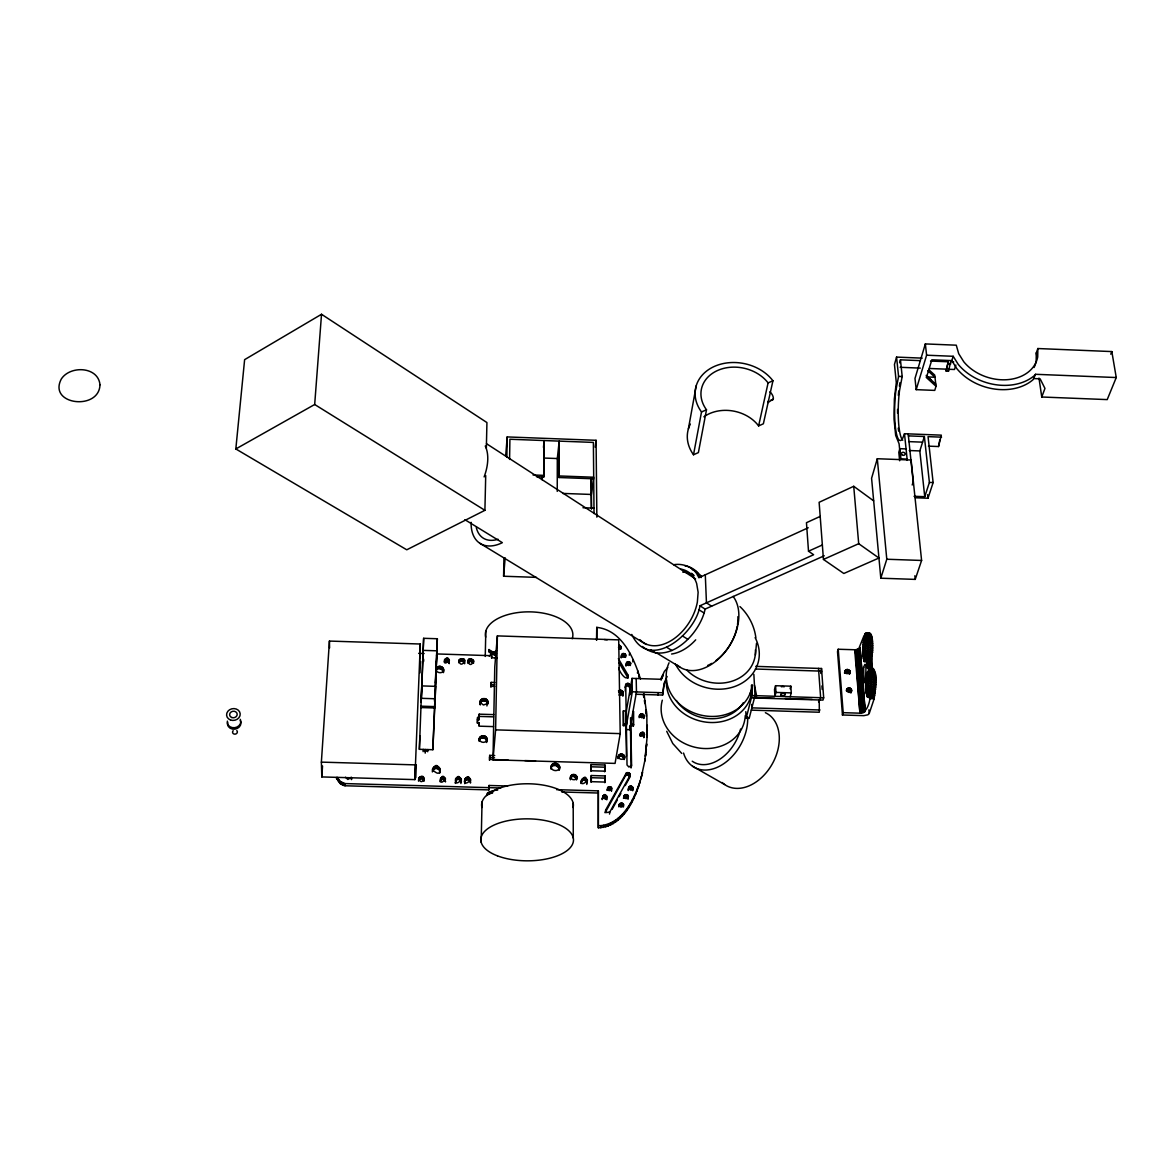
<?xml version="1.0" encoding="UTF-8"?>
<svg xmlns="http://www.w3.org/2000/svg" width="1175" height="1175" viewBox="0 0 1175 1175"><rect width="100%" height="100%" fill="white"/><g stroke="black" fill="none" stroke-linecap="round" stroke-linejoin="round"><path stroke-width="1.5" d="M593.492 478.798L558.992 477.52L559.036 442.725M558.992 477.52L559.212 441.124L557.303 458.544L557.244 491.385M542.262 479.885L542.292 476.242M536.52 476.697L543.805 476.962L543.996 442.153M543.805 476.962L544.157 440.552L543.467 447.425M647.308 725.269L646.896 737.195L646.867 715.59L643.973 693.661M509.583 459.425L509.906 439.244L593.375 442.417L594.036 513.534M850.112 672.115C850.436 669.28 845.368 668.384 845.133 671.395C845.119 676.536 852.595 670.734 849.378 674.097L850.112 671.748C851.449 673.892 841.432 672.012 845.706 670.102M851.611 690.665C851.39 685.128 842.916 689.989 848.556 692.295C851.346 693.323 852.624 688.991 850.671 691.899C849.775 688.697 844.37 692.633 847.19 688.638M536.417 577.366L503.605 576.235L503.928 558.008M506.866 457.075L507.203 436.924L596.077 440.302L596.856 517.147M1038.979 378.042L1041.755 397.003L1107.217 399.603L1116.25 377.542L1111.829 351.575L1037.863 348.534L1036.306 352.838L1036.159 361.224A41.727 31.593 17.2 0 1 1034.044 367.511M1037.863 348.534L1037.716 356.936A41.815 31.607 17.2 0 1 1006.843 379.716A41.815 31.607 17.2 0 1 963.794 361.797L958.712 353.704L956.274 345.186L925.342 343.923L914.987 378.453L916.192 389.659L934.742 390.394L936.02 386.296L934.727 375.089L928.749 369.626M492.986 759.799L494.778 666.915L497.377 635.895L618.711 639.876L620.209 733.626L615.068 763.398L492.986 759.799L495.615 729.866L497.377 635.895M336.123 777.644L340.309 783.622L345.009 785.767L488.859 789.894L488.918 787.647M489.461 760.284L489.711 755.363L494.719 755.525M490.944 687.258L491.179 682.381L494.778 682.499M489.05 787.72L489.094 785.473L507.644 786.016M489.711 755.363L489.623 759.447L508.041 759.99M491.179 682.381L491.106 686.303L494.704 686.42M436.909 653.946L491.723 655.709L491.679 657.794L497.04 657.971M486.347 448.16L486.935 422.559L321.524 314.268L244.62 359.653L235.822 448.953L406.756 549.797L484.908 510.317L485.716 475.581M481.163 842.225L482.044 801.938M485.246 656.443L485.804 631.195M477.329 723.227L477.593 717.455L479.136 717.499L478.974 719.732L477.417 719.688M477.593 717.455L477.461 722.772L479.018 722.816L478.93 726.165L493.5 726.605M478.974 719.732L479.209 714.165L493.735 714.62M321.377 762.12L321.818 776.925L414.863 779.612L415.377 764.881L321.377 762.12L329.426 641.065L420.283 644.018L419.739 659.469M416.214 767.113L416.288 764.91L415.788 777.732M420.4 663.449L420.474 661.158L420.004 672.82M432.855 749.723L435.646 686.347L421.752 685.906L419.372 749.327L432.855 749.723L437.35 638.745L423.646 638.304L421.12 702.253M434.838 694.763L434.603 701.343L434.926 694.19M435.029 702.679L437.173 642.769M421.355 699.14L423.646 638.304M418.711 778.188C422.339 788.763 427.788 770.815 418.711 778.188L418.535 781.14C418.447 778.232 423.22 777.703 423.852 780.523M419.034 779.657L419.123 777.468M419.372 749.327L419.901 735.8M419.651 779.084L419.739 776.895M420.43 778.717L420.518 776.528M421.311 778.599L421.399 776.411M423.117 751.633L423.206 749.415L425.027 751.486L427.215 750.884L427.803 749.562L427.7 751.765M414.863 779.612L420.283 644.018M422.178 778.775L422.266 776.587M422.985 779.187L423.073 776.998M423.558 779.789L423.646 777.6M423.94 781.302L423.94 778.335M425.203 753.146L425.35 749.503M647.322 734.992L644.796 761.062L645.207 758.874L640.948 778.878L642.519 772.401L642.093 774.575M435.323 682.837L436.292 661.466M436.542 656.135L437.35 638.745M435.337 685.245L436.924 650.818L423.162 650.377M435.984 671.527L436.836 667.62C439.964 664.051 445.604 668.399 443.342 672.629L443.357 668.604M432.385 771.931C436.777 753.16 446.221 782.902 432.488 769.743M432.576 768.817L432.473 771.02C433.56 767.04 440.39 767.936 440.038 772.151M436.733 669.897L437.541 666.959M432.885 770.154L432.988 767.965M433.516 769.405L433.619 767.202M437.438 669.236L438.407 666.533M434.339 768.847L434.456 766.658M438.304 668.81L439.303 668.619L439.421 666.328M435.279 768.494L435.382 766.291M443.239 670.881L440.317 668.648L440.419 666.357M436.322 768.421L436.424 766.232M441.301 668.913L441.418 666.622M442.138 669.383L442.241 667.106M437.394 768.553L437.511 766.35M442.799 670.102L442.916 667.811M438.304 768.964L438.422 766.761M444.502 659.733L444.385 662.024L448.057 661.055L449.232 663.64C448.835 648.13 438.583 669.794 449.438 660.629M439.097 769.566L439.215 767.378M444.884 661.408L445.002 659.116M439.67 770.359L439.788 768.156M445.531 660.967L445.648 658.676M439.788 773.077L440.126 769.038M446.383 660.776L446.5 658.485M440.346 778.805L440.155 781.772C440.023 778.393 445.854 778.555 445.487 781.918C442.857 765.924 436.101 790.496 445.575 778.966M440.64 780.273L440.757 778.085M447.22 660.791L447.337 658.514M441.257 779.715L441.374 777.527M448.057 661.055L448.174 658.764M442.035 779.348L442.153 777.16M448.718 661.525L448.85 659.234M449.114 662.171L449.247 659.895M442.902 779.216L443.019 777.042M624.571 756.597L624.145 759.549C627.479 753.572 616.86 751.853 618.138 758.609L618.726 755.613M443.768 779.392L443.886 777.204M444.517 779.803L444.635 777.615M445.149 780.406L445.281 778.217M587.5 780.699C574.487 792.112 587.28 765.101 586.795 784.445M458.735 662.803L459.205 659.851C471.146 654.592 459.733 671.748 459.205 659.851M459.072 662.127L459.807 659.234M459.675 661.51L460.556 658.837M460.409 661.128L461.408 658.646M464.566 662.994L462.157 660.952L462.304 658.676M455.548 778.805L455.415 780.993C456.634 778.408 461.114 779.069 461.32 781.992C458.25 766.027 450.363 791.172 461.467 779.803M462.994 661.217L463.141 658.925M576.793 776.939L576.411 779.936C579.569 773.15 568.318 772.768 570.433 779.774M865.637 633.325C871.16 643.856 865.593 656.472 867.37 667.797C881.412 667.327 874.655 689.461 874.156 698.802L869.221 713.475L867.884 714.811L863.816 715.648L842.46 714.988L837.511 651.626L838.23 649.246L855.4 649.775L858.675 648.923L864.051 635.572C874.215 625.423 872.731 647.337 872.526 652.492C868.913 657.104 876.535 672.159 867.708 668.546L873.598 668.692L868.516 668.399M455.65 781.199L455.503 783.387L455.21 782.594M455.871 780.332L456.003 778.144M463.714 661.643L463.861 659.351M456.59 779.759L456.737 777.586M464.272 662.303L464.419 660.012M464.61 663.758L464.712 660.702M457.413 779.451L457.56 777.263M321.818 776.925L322.537 765.982M458.294 779.333L458.441 777.145M459.205 779.495L459.352 777.321M460.012 779.862L460.159 777.674M467.826 660.805L467.679 663.097L470.191 661.217L473.51 663.273L473.672 660.996C464.287 652.389 468.781 672.041 473.672 660.996M468.002 662.421L468.164 660.13M645.853 754.174L645.428 756.362L646.588 743.658M460.703 780.464L460.85 778.291M468.605 661.804L468.752 659.513M460.894 783.534L461.041 781.36M461.129 781.155L461.276 778.981M469.354 661.408L469.501 659.131M470.191 661.217L470.353 658.925M471.087 661.246L471.248 658.955M471.924 661.496L472.071 659.204M472.644 661.936L472.805 659.645M464.801 779.084L464.419 782.08C464.859 778.32 471.351 779.245 470.485 783.035C468.972 765.483 458.514 791.333 470.72 780.082M464.757 783.652L464.903 781.463M473.202 662.582L473.363 660.306M867.194 637.834L864.124 637.731L868.398 639.215L863.787 639.053L868.105 640.786L863.493 640.639L867.84 642.593L863.243 642.431L867.649 644.546L867.693 656.884L863.082 656.722C861.583 652.903 864.227 623.705 867.414 642.02C869.103 646.309 866.019 671.542 863.082 656.722L867.914 658.529M465.109 780.597L465.256 778.408M465.829 780.038L465.976 777.85M466.651 779.715L466.798 777.527M467.577 779.598L467.738 777.409M468.443 779.774L468.605 777.586M469.295 780.127L469.457 777.953M469.941 780.729L470.103 778.555M470.353 781.419L470.514 779.245M235.822 448.953L314.68 404.494L321.524 314.268M479.209 714.165L479.048 716.412L493.544 716.853M480.325 700.932L480.076 704.06C480.002 699.492 487.904 699.742 487.625 704.295C490.239 696.29 477.153 697.392 480.267 704.956M478.842 725.048L479.018 722.816M480.546 702.356L480.722 700.109M481.148 701.637L481.309 699.389M481.956 701.108L482.132 698.846M479.209 741.381C477.065 735.521 486.905 733.42 487.023 739.383C486.465 744.01 478.504 742.894 479.459 738.252M479.282 740.47L479.855 737.415M482.91 700.755L483.087 698.508M479.679 739.633L480.472 736.666M480.296 738.884L481.28 736.123M483.924 700.697L484.1 698.449M481.104 738.341L482.088 738.003L482.264 735.77M484.937 700.829L485.113 698.567M489.446 652.228L489.006 649.467L488.829 651.758L496.291 655.621M485.877 701.225L486.053 698.978M482.088 738.003L483.101 737.885L483.278 735.668M490.019 652.698L489.637 649.937M505.676 455.973L507.203 436.924M486.67 701.813L486.847 699.551M490.636 653.124L490.195 650.407M486.832 741.601L485.863 739.06L484.115 738.062L484.306 735.844M486.891 705.955L487.801 702.048M487.228 702.562L487.419 700.315M491.312 653.506L490.812 650.832M487.537 703.414L487.713 701.167M485.084 738.473L485.26 736.24M491.532 658L491.723 655.709M491.987 653.887L492.163 651.596M492.648 654.269L492.839 651.993L491.488 651.214M485.863 739.06L486.053 736.842M493.324 654.563L492.839 651.993M486.45 739.839L486.626 737.621M486.597 742.497L486.935 738.488M494.058 654.857L493.515 652.272M756.494 643.386L755.393 655.048M494.778 655.165L494.249 652.58M495.512 655.415L494.969 652.874M503.605 576.235L505.162 557.831M487.64 792.919L486.788 795.504L487.64 792.919L495.218 790.29M872.1 652.668L871.424 658.308M487.449 795.078L488.359 792.493M488.859 789.894L489.094 785.473M488.168 794.652L489.079 792.17M488.888 794.344L489.784 791.803M489.593 793.962L490.504 791.524M490.313 793.698L491.268 791.201M492.619 792.934L492.81 790.76M898.332 395.402L898.743 390.996M443.548 669.486C443.518 675.214 433.193 672.467 436.836 667.62M559.564 767.084C559.447 772.577 549.827 771.211 551.31 765.88C553.484 760.181 562.487 764.808 559.153 770.227L559.462 766.115M636.057 694.249L662.612 695.071L663.846 685.054L665.329 681.764M662.612 695.071L664.301 682.719L667.121 676.477M874.802 692.119L874.729 674.127M551.148 766.834L550.869 769.023L551.31 765.88M551.031 768.068L551.751 764.984M551.472 767.172L552.397 764.235M552.118 766.423L553.263 763.632M595.182 447.205L596.077 440.302M552.984 765.821L553.998 765.513L554.292 763.324M553.998 765.513L555.07 765.395L555.364 763.207M559.168 768.303L556.157 765.571L556.436 763.383M557.17 765.938L557.464 763.75M558.037 766.585L558.331 764.396M558.727 767.378L559.021 765.189M570.374 778.937L570.903 775.999M570.58 778.173L571.329 775.294M571.021 777.468L572.034 774.736M571.711 776.91L572.842 774.413M572.519 776.587L573.694 774.34M576.47 779.128L574.296 776.646L574.619 774.472M640.463 679.033C633.824 657.75 622.001 630.138 596.753 627.362L596.518 640.243M575.104 776.998L575.427 774.824M575.809 777.6L576.132 775.427M576.249 778.335L576.572 776.161M625.291 691.076L625.32 686.817C629.727 682.308 631.416 692.09 629.815 694.836M630.241 694.41C631.313 691.722 631.048 679.767 625.702 684.57L627.024 764.984L628.933 767.055L631.577 765.116L630.828 725.225M581.61 779.701L581.17 783.519L581.39 780.523M581.067 782.682L582.08 779.04M581.757 781.213L582.727 778.467M582.403 780.641L583.534 778.158M899.404 386.076L899.918 382.727M583.211 780.332L584.122 780.215L584.46 778.041M587.162 782.858L585.047 780.391L585.37 778.217M585.855 780.743L586.193 778.57M586.501 781.346L586.839 779.172M586.986 782.036L587.324 779.862M590.908 771.402L591.201 764.602L604.963 765.013L605.037 771.167L591.26 770.756L591.201 764.602M590.981 782.315L591.289 775.529L605.096 775.941L605.169 782.08L591.333 781.669L591.289 775.529M619.357 647.763L619.724 645.472L618.946 645.354L618.579 647.645L620.782 649.29L621.149 646.999L619.724 645.472M619.974 648.145L620.356 645.853M620.503 648.644L620.885 646.367M641.374 776.704C635.895 798.045 623.881 826.568 598.325 827.788L598.339 790.863L556.612 789.659M621.546 654.974L621.164 657.251L623.323 655.753L625.526 657.398L625.159 653.961L622.97 653.535L621.546 654.974C621.149 657.809 626.378 658.103 625.908 655.121M621.178 657.927L621.839 654.357M621.928 656.149L622.309 653.873M622.603 655.812L622.97 653.535M604.655 771.799L604.963 765.013M623.323 655.753L623.705 653.476M624.101 655.87L624.483 653.579M619.196 690.459L618.814 692.707L622.133 693.279L622.912 696.158L623.044 691.649L620.914 690.283L618.461 690.9M624.792 656.252L625.159 653.961M604.787 782.712L605.096 775.941M625.262 656.752L625.643 654.475M619.651 692.516L620.033 690.268M602.893 796.062L602.276 799.617C604.538 785.678 611.294 806.27 602.628 796.738M620.547 692.53L620.914 690.283M602.261 798.897L603.421 795.534M598.325 827.788L598.339 790.863M603.054 797.693L604.126 795.225M621.384 692.795L621.766 690.548M626.363 663.126L625.981 665.403L628.14 663.89L630.314 665.535L630.696 663.273C624.718 657.324 627.274 670.382 630.696 663.273M625.996 666.078L626.613 662.509M626.701 664.286L627.083 662.024M603.759 797.37L604.875 795.093M622.133 693.279L622.515 691.032M627.362 663.992L627.744 661.731M622.662 693.896L623.044 691.649M629.286 655.18L629.668 652.903M606.814 799.749L605.331 797.414L605.698 795.269M628.14 663.89L628.522 661.613M600.822 827.758L601.189 825.628C623.102 822.735 634.015 799.632 640.169 780.92L639.758 783.079M607.666 787.588C608.298 795.989 615.685 783.916 607.666 787.588L607.034 790.422C607.548 787.779 611.984 788.631 611.514 791.274M606.036 797.781L606.403 795.622M628.875 664.051L629.257 661.775M607.769 789.218L608.136 787.059M625.232 687.448L625.702 684.57M606.535 798.324L606.902 796.18M625.732 686.229L626.113 683.982M629.55 664.389L629.947 662.113M608.474 788.851L608.841 786.692M626.304 685.789L626.686 683.542M627.993 678.269L628.155 675.317L618.358 658.602M630.035 664.888L630.417 662.627M605.698 809.957L606.447 812.586L609.854 811.94L630.006 775.5L629.257 772.93L626.363 772.988L605.698 809.957L605.125 812.777L625.497 775.72L628.155 774.795L629.8 777.013M609.282 788.777L609.649 786.618M627.024 685.583L627.421 683.336M603.333 827.435L603.7 825.305M610.031 788.895L610.398 786.736M623.337 725.636L623.602 724.153L626.613 724.241L626.378 710.978L623.382 710.89L623.337 725.636L626.348 725.724M627.817 685.613L628.199 683.365M628.493 685.862L628.889 683.615M610.736 789.306L611.117 787.147M632.782 661.863L633.178 659.601M611.235 789.85L611.602 787.691M629.139 686.347L629.521 684.085M611.514 790.54L611.881 788.381M629.506 686.949L629.903 684.702M629.683 687.595L630.079 685.348M605.786 826.862L606.153 824.732M667.782 667.518L664.389 671.38L660.805 679.282L632.047 678.372L626.113 712.476L626.29 722.405M618.344 757.802L619.137 754.908M618.755 757.097L619.768 754.394M609.487 814.084L609.854 811.94M619.387 756.597L620.62 754.086M608.283 826.084L608.65 823.954M632.047 678.372L632.312 691.796L625.688 729.543L629.741 729.675L636.468 691.928L636.189 678.504M620.238 756.289L621.487 753.968M624.189 758.786L622.001 756.333L622.398 754.144M610.662 825.012L611.044 822.882M637.438 673.113L637.834 670.852M622.809 756.685L623.205 754.497M623.514 757.243L623.91 755.04M623.954 757.963L624.351 755.775M638.774 677.153L639.171 674.891M613.1 823.704L613.467 821.56M615.406 822.177L615.803 820.047M619.21 804.699L618.828 806.843L619.475 804.008C627.626 800.381 620.121 812.498 619.475 804.008M633.428 725.944L633.428 711.198L633.428 725.944L630.417 725.856M619.078 806.168L620.003 803.494M625.497 775.72L625.878 773.547M688.374 428.948L696.188 385.855M617.727 820.414L618.109 818.285M619.622 805.639L620.65 803.171M625.967 775.162L626.363 772.988M620.268 805.316L621.457 803.039M626.598 774.795L626.995 772.621M627.347 774.678L627.744 772.504M623.763 804.816L623.367 806.975L621.883 805.36L622.28 803.215M619.974 818.358L620.371 816.228M624.204 795.504L623.499 798.324L625.746 796.694L628.038 798.457L627.656 795.064L625.379 794.652L623.896 796.18C623.44 799.235 628.977 799.514 628.434 796.297M622.544 805.727L622.941 803.568M628.155 774.795L628.552 772.621M624.292 797.135L624.689 794.976M639.215 717.675C638.098 712.065 646.705 713.607 643.665 718.468L644.076 715.59M623.088 806.27L623.484 804.126M639.876 714.811L639.464 717.029L642.196 716.236L643.65 717.822M624.982 796.812L625.379 794.652M628.86 775.103L629.257 772.93M639.993 716.486L640.39 714.268M625.746 796.694L626.143 794.535M629.403 775.647L629.8 773.473M631.43 765.792L631.034 767.965L631.577 765.116M622.163 816.155L622.559 814.025M640.669 716.192L641.08 713.959M630.138 774.163L629.609 777.674L625.232 785.59M626.554 796.856L626.951 794.697M641.403 716.118L641.814 713.886M628.61 787.705L628.214 789.864L630.446 788.234L632.679 789.982L633.09 787.823C626.907 781.478 629.55 795.416 633.09 787.823M628.228 790.584L628.875 787.03M624.292 813.717L624.689 811.572M627.259 797.223L627.656 795.064M628.948 788.675L629.345 786.501M642.196 716.236L642.607 714.003M645.266 701.328L644.855 703.575L644.37 700.476M627.758 797.766L628.155 795.607M629.638 788.308L630.035 786.134M642.887 716.588L643.298 714.356M628.199 797.707L628.052 799.191M640.272 733.42L639.861 735.623L642.607 734.816L644.091 737.063C645.398 724.358 634.045 740.764 644.502 734.86M643.371 717.161L643.797 714.929M630.446 788.234L630.843 786.06M640.39 735.08L640.801 732.862M626.363 811.029L626.76 808.885M631.195 788.352L631.607 786.178M641.065 734.772L641.477 732.554M772.944 380.773L768.083 382.903A36.777 29.067 11.4 0 0 717.837 370.375A36.777 29.067 11.4 0 0 706.498 409.781L698.391 452.595L693.514 454.754L701.504 411.955A42.652 33.723 11.4 0 1 714.694 366.277A42.652 33.723 11.4 0 1 772.944 380.773L763.368 423.793L758.609 425.908A35.896 28.773 11.6 0 0 703.884 416.817M641.814 734.654L642.226 732.436M628.317 808.18L628.728 806.035M631.9 788.748L632.312 786.589M646.309 716.221L646.441 710.831M642.607 734.816L643.019 732.598M632.4 789.306L632.811 787.147M632.693 790.716L633.105 788.557M630.211 805.11L630.623 802.966M643.298 735.168L643.724 732.95M643.797 735.741L644.208 733.538M643.841 737.724L644.488 734.155M632.047 801.835L632.458 799.69M633.766 798.427L634.177 796.268M646.955 732.363L647.366 730.145M635.425 794.829L635.837 792.67M636.953 791.039L637.379 788.88M638.392 787.103L638.803 784.944M646.382 746.859L646.808 744.656M645.956 751.677L646.382 749.488M657.971 694.924L658.411 692.618M661.496 677.769L661.04 680.09L663.332 675.052M662.127 677.711L662.582 675.39M758.609 425.908L768.083 382.903M922.243 358.14L896.569 357.097L898.567 376.397L895.849 390.82A35.735 6.83 -87.7 0 0 895.717 429.565A35.735 6.83 -87.7 0 0 902.738 438.187L904.5 433.722L941.337 435.147L938.517 446.529L928.441 446.147M919.908 360.622L900.447 359.829L902.194 376.543L899.462 390.967A35.735 6.888 -87.7 0 0 902.782 440.199M753.865 674.362L755.011 695.644L749.165 718.395L746.154 718.307L751.956 695.556L751.413 685.289M755.98 698.009L756.582 695.703L754.453 685.201M775.559 685.701L774.516 689.563L774.913 696.276L775.955 692.413L775.559 685.701L790.834 686.185L791.26 692.898L790.173 696.746M790.114 688.756L790.834 686.185M896.569 357.097L894.454 364.485L896.305 382.58L894.366 399.147L894.028 419.108L895.673 435.411L899.081 443.753L899.815 450.906M899.58 362.796L900.447 359.829M824.263 555.775L705.117 609.091C700.006 634.28 667.488 667.209 642.461 646.514M820.194 516.398L806.461 522.699L808.503 551.207L813.629 554.732L699.933 605.786C696.055 633.354 649.29 672.599 631.798 634.441M877.299 458.735L871.586 478.269L880.809 578.203L915.222 579.393L921.597 560.46L911.095 460.012L877.299 458.735L886.787 559.241L880.809 578.203M755.775 666.372L821.531 668.502L821.046 673.466L821.722 671.145L755.378 669.016M818.564 701.872L819.239 699.595L819.313 712.241L751.295 710.141M819.944 700.006L820.635 697.7L818.505 668.399M916.192 389.659L926.605 355.202L925.342 343.923M821.531 668.502L823.675 697.803L822.985 700.094L751.368 697.862L750.355 692.809M906.072 448.909L899.888 448.674L898.802 452.302L899.653 460.776M874.2 695.277L873.451 697.289M849.305 673.73L850.054 671.38L849.172 673.363L849.907 671.013L848.967 673.025L849.716 670.675L848.717 672.717L848.776 669.853L847.645 672.027L848.394 669.677L846.822 671.85L847.557 669.486L846.397 671.85L847.131 669.5L846 671.909L846.734 669.559L845.618 672.041L846.352 669.691L845.266 672.217M914.033 496.291L924.74 496.687L919.819 450.936L924.373 436.498L908.393 435.881M953.718 361.988L950.619 361.871L948.519 371.153L946.125 371.065L948.225 361.768L930.527 361.048M946.125 371.065L948.225 361.768M912.197 484.996L913.195 481.823L908.187 433.869M1116.25 377.542L1035.557 374.296L1033.119 379.628A48.674 36.851 17.2 0 1 956.817 368.612L951.823 360.608L953.189 356.289L926.605 355.202M842.46 714.988L843.195 712.667L838.23 649.246M955.877 365.072L954.467 369.493L948.284 369.244L948.519 371.153M939.809 439.832L938.517 446.529M924.74 496.687L929.396 482.44L924.373 436.498M915.354 497.774L927.986 498.229L933.126 482.572L928.059 436.645L941.557 437.159M423.573 659.072L423.705 661.217M870.807 675.845L875.302 674.127L870.602 673.98L875.037 672.482L870.337 672.335L874.714 671.101L870.043 670.94L874.376 669.985L869.324 669.03C871.806 678.621 873.348 712.285 859.938 713.181L843.195 712.667M851.537 691.018L850.862 693L851.552 689.916L850.671 691.899L851.42 689.563L850.465 691.546L851.214 689.211L850.201 691.238L850.274 688.388L849.143 690.548L849.892 688.197L848.732 690.415L849.466 688.08L848.306 690.357L849.04 688.021L847.087 690.548L847.836 688.212L846.749 690.738L847.483 688.403L846.455 690.973M1041.755 397.003L1044.957 388.411L1040.125 378.82L1034 378.57M644.091 716.251L641.903 717.852L639.626 715.457M1110.772 354.189L1111.829 351.575M576.734 777.762C575.985 780.553 571.417 780.332 570.742 777.586M624.527 757.361C623.675 760.548 618.358 759.667 618.52 756.406M867.884 671.028C865.813 677.813 863.375 694.087 868.78 697.142C870.925 691.517 870.69 685.289 870.616 679.341C872.599 675.933 865.373 667.841 870.734 671.601M612.116 809.34L617.36 799.837M619.107 796.665L620.855 793.507M1035.557 374.296L1034.676 375.339A48.792 36.88 17.2 0 1 958.198 364.309L953.189 356.289M869.852 633.56L865.241 633.413L870.264 633.487L866.048 633.575L871.057 634.309L866.783 635.043L871.409 635.19L867.106 636.218L871.747 636.38L867.385 637.673L872.026 637.834L867.62 639.376L872.276 639.523L867.811 641.271L872.452 641.433L867.943 643.342L872.599 643.489L868.017 645.53L872.672 645.677L868.031 647.792L872.687 647.939L867.987 650.083L872.628 650.23L867.87 652.345L872.526 652.492L867.708 654.534L872.364 654.681L867.488 656.605L872.144 656.752L867.223 658.514L871.762 659.557L867.106 659.41L871.659 660.541L867.018 660.394M487.082 703.707L483.424 705L480.443 702.709M768.112 402.54L773.297 398.971M853.726 486.303L819.122 502.298L823.455 559.432L843.826 573.488L878.944 558.022L858.705 543.702L853.726 486.303L873.671 500.873M808.224 527.766L698.831 577.748C695.159 567.731 683.762 562.987 673.672 564.72M808.503 551.207L822.368 544.965M823.455 559.432L858.705 543.702M701.504 411.955L706.498 409.781M604.391 639.597L607.196 639.832M491.077 793.375L491.855 793.154M619.005 649.173L621.149 646.999M496.041 790.217L497.671 790.114M598.677 825.658L601.189 825.628M868.927 668.546L873.187 668.546L867.532 668.252L872.379 668.692M337.108 779.48L337.063 777.292L340.265 781.434L344.98 783.578L500.697 787.984M561.753 791.979L597.987 793.022M633.692 724.461L630.681 724.373L630.549 717.734M495.615 729.866L620.209 733.626M489.52 757.567L494.528 757.713M524.814 760.578L535.55 760.901M590.863 766.79L604.596 767.187M590.952 777.703L604.728 778.114M418.638 653.359L424.116 653.535M870.602 671.836L867.502 671.733L870.352 672.511M870.234 672.849L867.135 672.761L871.439 674.23L866.797 674.068L871.145 675.801L870.734 692.06L866.078 691.913L869.324 693.147M461.261 660.923L462.157 660.952M439.303 668.619L440.317 668.648M869.397 693.705L866.298 693.617L869.588 694.675M869.676 695.159L866.562 695.071L869.882 695.952M775.955 692.413L791.26 692.898M869.985 696.334L866.871 696.246L870.22 696.922M490.988 684.643L494.587 684.761M867.223 697.113L870.337 697.201M874.097 698.112L869.412 697.965L874.464 696.819L869.779 696.672L874.802 695.262L870.117 695.115L875.111 693.47L870.411 693.323L875.36 691.488L870.66 691.341L875.566 689.358L870.851 689.211L875.698 687.111L870.998 686.964L875.786 684.805L871.086 684.658L875.801 682.499L871.101 682.352L875.772 680.222L871.072 680.075L875.669 678.048L870.969 677.902L875.507 676.007L866.489 675.654L870.881 677.593L866.239 677.446L870.69 679.576L866.034 679.414L870.543 681.662L865.887 681.515L870.455 683.821L865.799 683.674L870.425 685.994L865.784 685.847L870.469 688.139L865.813 687.992L870.572 690.18L865.916 690.033L870.734 692.06M869.471 698.655L874.156 698.802M632.312 691.796L663.067 692.765M823.675 697.803L751.956 695.556L750.928 690.489M753.116 697.524L774.56 698.2M785.282 698.523L812.101 699.375M819.988 709.979L751.868 707.864L751.692 704.398M421.267 698.317L435.205 698.758M434.838 706.601L420.973 706.175L420.914 707.556L434.794 707.982M864.829 633.824L867.899 633.927M867.561 636.791L864.477 636.688L867.312 637.482M867.649 644.546L863.038 644.399L867.502 646.632L862.905 646.47L867.414 648.762L862.817 648.615L867.385 650.921L862.788 650.759L867.429 653.021L862.832 652.874L867.532 655.018L862.935 654.872L867.693 656.884M871.879 658.661L863.302 658.382L868.178 659.953M866.636 659.895L863.566 659.792L871.6 661.584L866.944 661.437L871.556 662.656L866.915 662.494L871.556 663.713L866.915 663.567L871.6 664.742L866.944 664.595L871.659 665.696L867.018 665.549L871.762 666.577L867.106 666.416L871.879 667.327L867.223 667.18L872.026 667.943L867.37 667.797L872.188 668.399M866.944 661.026L863.86 660.938L867.165 661.584M864.198 661.76L867.282 661.863M886.787 559.241L921.597 560.46M533.039 474.979L543.966 475.376M559.168 475.948L593.698 477.226L591.422 494.455L562.649 493.412M582.976 507.732L593.977 508.143M908.862 441.624L922.595 442.153M909.259 450.524L919.819 450.936M907.115 459.087L900.931 458.852L899.888 448.674M544.054 458.059L557.303 458.544M929.396 482.44L933.126 482.572M951.823 360.608L931.848 359.8L926.414 377.572L936.02 386.296M948.46 363.692L950.854 363.795M900.138 367.29L920.275 368.113M929.425 368.48L945.904 369.141M926.341 376.911L934.977 377.263L927.795 370.698M898.567 376.397L902.194 376.543M573.385 776.528L574.296 776.646M555.07 765.395L556.157 765.571M483.101 737.885L484.115 738.062M621.09 756.171L622.001 756.333M584.122 780.215L585.047 780.391M864.859 635.969L867.679 636.556M604.523 797.252L605.331 797.414M621.076 805.183L621.883 805.36M495.703 653.124L496.482 653.329M692.251 569.581L695.35 570.697L701.46 576.191M618.843 694.968L622.207 695.071L623.426 692.398M692.53 766.203L724.578 784.503M479.767 543.232L646.265 644.502M656.766 653.036L679.87 667.062M650.832 649.966L656.076 653.153M464.889 519.688L502.357 542.674A43.622 26.349 -57.8 0 1 471.116 522.317M666.71 647.308L671.938 650.524M682.455 635.969L687.683 639.2M314.68 404.494L484.908 510.317M699.933 605.786L705.117 609.091M698.802 609.663L703.987 612.953M711.624 606.168L706.454 602.863L705.294 574.795M697.451 575.06L701.313 577.557M486.479 443.695L695.6 578.952M926.164 375.398L935.77 384.122M739.956 606.579C748.607 614.716 754.409 626.025 755.877 637.834M681.764 753.454L672.776 743.525L666.724 731.32M351.046 777.292L351.516 779.598L351.487 777.409L347.859 779.451L345.465 777.233M618.873 662.406L627.773 677.578M618.873 667.841C618.461 670.763 627.156 683.277 628.155 675.317M871.336 637.599L872.056 642.167M643.283 694.396L643.841 697.421M1036.306 352.838L1036.82 356.304M898.229 428.155L898.655 431.107M645.663 709.862L646.03 713.049M927.604 494.704L927.986 498.229M904.5 433.722L907.247 460.38M914.855 575.765L915.222 579.393M868.913 709.847L869.221 713.475M854.68 649.79L859.938 713.181L855.4 649.775L860.673 713.181L856.12 649.716L861.407 713.122L857.5 649.423L862.817 712.828L858.117 649.188L863.449 712.608L858.675 648.923L864.007 712.344L859.16 648.615L864.492 712.05L859.542 648.292L864.888 711.712L859.821 647.924M821.942 685.892L822.206 689.446M745.817 711.653L746.154 718.307M329.426 641.065L329.573 647.954M630.402 725.636L631.181 767.304M629.668 726.356L629.741 729.675M338.121 778.878L338.165 781.067M625.805 720.069L625.864 723.683M625.923 727.31L626.437 756.303M623.382 710.89L623.602 724.153M340.265 781.434L340.309 783.622M339.193 780.288L339.223 782.477M342.601 782.976L342.63 785.164M341.426 782.359L341.455 784.547M344.98 783.578L345.009 785.767M343.776 783.402L343.82 785.59M897.553 409.414L897.582 413.306M596.753 627.362L596.871 639.699M591.289 478.049L591.554 508.937M591.069 477.784L591.333 508.672M573.194 803.333L573.283 838.098M240.243 720.495A6.786 5.875 -9.1 0 1 234.927 729.161A6.786 5.875 -9.1 0 1 227.612 722.214M240.302 719.35A6.786 5.875 -9.1 0 1 234.794 727.692A6.786 5.875 -9.1 0 1 227.377 721.112M236.777 730.615A2.394 2.086 -9.3 0 1 236.572 733.523A2.394 2.086 -9.3 0 1 233.252 733.582A2.394 2.086 -9.3 0 1 233.193 730.703M693.514 454.754A41.654 33.37 11.6 0 1 690.357 424.072M769.845 391.877A5.038 2.379 58.8 0 1 773.297 397.561A5.038 2.379 58.8 0 1 771.079 399.926M767.907 401.365A5.038 2.379 58.8 0 1 767.848 402.261M928.749 378.923A2.056 1.586 16.2 0 1 929.278 378.952M929.792 379.099A2.056 1.586 16.2 0 1 930.953 380.054M781.36 686.802A2.306 1.16 -2.9 0 1 784.166 686.832M485.672 637.158A43.769 22.795 0.4 0 1 530.263 611.867A43.769 22.795 0.4 0 1 572.24 638.73M489.211 656.091A44.165 22.545 0.3 0 1 496.731 650.597M481.926 807.504A45.898 21.326 0.2 0 1 527.164 783.769A45.898 21.326 0.2 0 1 573.121 807.519M695.717 639.817A40.758 27.363 -58.3 0 1 671.586 654.02M485.26 446.015A44.4 25.997 -57.7 0 1 484.129 476.918M498.097 539.252A37.453 22.619 -57.8 0 1 476.301 527.59M740.602 728.985A37.762 26.335 -60.5 0 1 692.237 761.209M747.638 716.926A41.918 29.272 -60.5 0 1 720.686 765.601A41.918 29.272 -60.5 0 1 683.556 753.043M765.366 712.696A41.375 29.39 -60.7 0 1 771.006 766.085A41.375 29.39 -60.7 0 1 722.184 782.535M745.273 715.56A42.417 36.748 14.5 0 1 697.363 747.755A42.417 36.748 14.5 0 1 662.318 700.197M751.941 685.994A43.167 37.115 14.3 0 1 708.848 722.419A43.167 37.115 14.3 0 1 666.431 680.031M743.378 702.635A38.848 33.399 14.3 0 1 710.581 718.703A38.848 33.399 14.3 0 1 676.359 700.535M737.885 616.684A40.244 27.422 -58.3 0 1 737.503 624.527M737.239 626.143A40.244 27.422 -58.3 0 1 715.781 660.732M711.727 663.39A40.244 27.422 -58.3 0 1 707.6 665.491M755.422 649.893A39.833 33.899 13.9 0 1 730.909 681.544A39.833 33.899 13.9 0 1 686.479 669.779M733.097 596.386A44.767 30.447 -58.3 0 1 724.931 652.11A44.767 30.447 -58.3 0 1 677.343 665.123M684.908 565.777A45.399 30.271 -58.2 0 1 698.347 573.811M691.502 573.297A40.861 27.245 -58.2 0 1 694.175 575.721M755.128 637.614A44.195 37.644 13.9 0 1 733.743 686.846A44.195 37.644 13.9 0 1 675.434 664.066M752.176 684.673A43.416 37.277 14.1 0 1 699.624 714.797A43.416 37.277 14.1 0 1 669.045 662.773M682.763 572.122A41.757 27.892 -58.3 0 1 692.736 574.898M680.692 569.082A41.83 27.862 -58.3 0 1 696.658 583.564L698.126 592.273L697.363 602.055A41.83 27.862 -58.3 0 1 672.643 639.67A41.83 27.862 -58.3 0 1 640.008 639.758M99.978 384.754C99.258 410.942 47.749 405.037 61.262 379.099C70.001 365.263 98.245 366.306 99.978 384.754M863.713 667.459C863.801 708.863 868.589 650.656 863.713 667.459M845.471 670.382L844.546 673.055L845.471 670.382M846 669.867L844.972 672.452L846 669.867M865.182 711.374L859.997 647.557L865.182 711.374M231.783 717.528A3.789 3.275 -8.9 0 0 237.174 714.092A3.789 3.275 -8.9 0 0 231.269 711.874A3.789 3.275 -8.9 0 0 231.783 717.528M230.491 719.967A6.83 5.89 -8.9 0 0 240.185 713.768A6.83 5.89 -8.9 0 0 229.536 709.788A6.83 5.89 -8.9 0 0 230.491 719.967M901.871 454.622A1.895 1.498 16.6 0 0 905.044 454.505A1.895 1.498 16.6 0 0 902.973 452.272A1.895 1.498 16.6 0 0 901.871 454.622M781.419 695.365A2.321 1.16 -2.9 0 0 785.252 694.631A2.321 1.16 -2.9 0 0 782.33 693.382A2.321 1.16 -2.9 0 0 781.419 695.365M497.48 855.87A46.324 20.988 0.2 0 0 572.798 843.562A46.324 20.988 0.2 0 0 511.169 820.091A46.324 20.988 0.2 0 0 497.48 855.87"/></g></svg>
